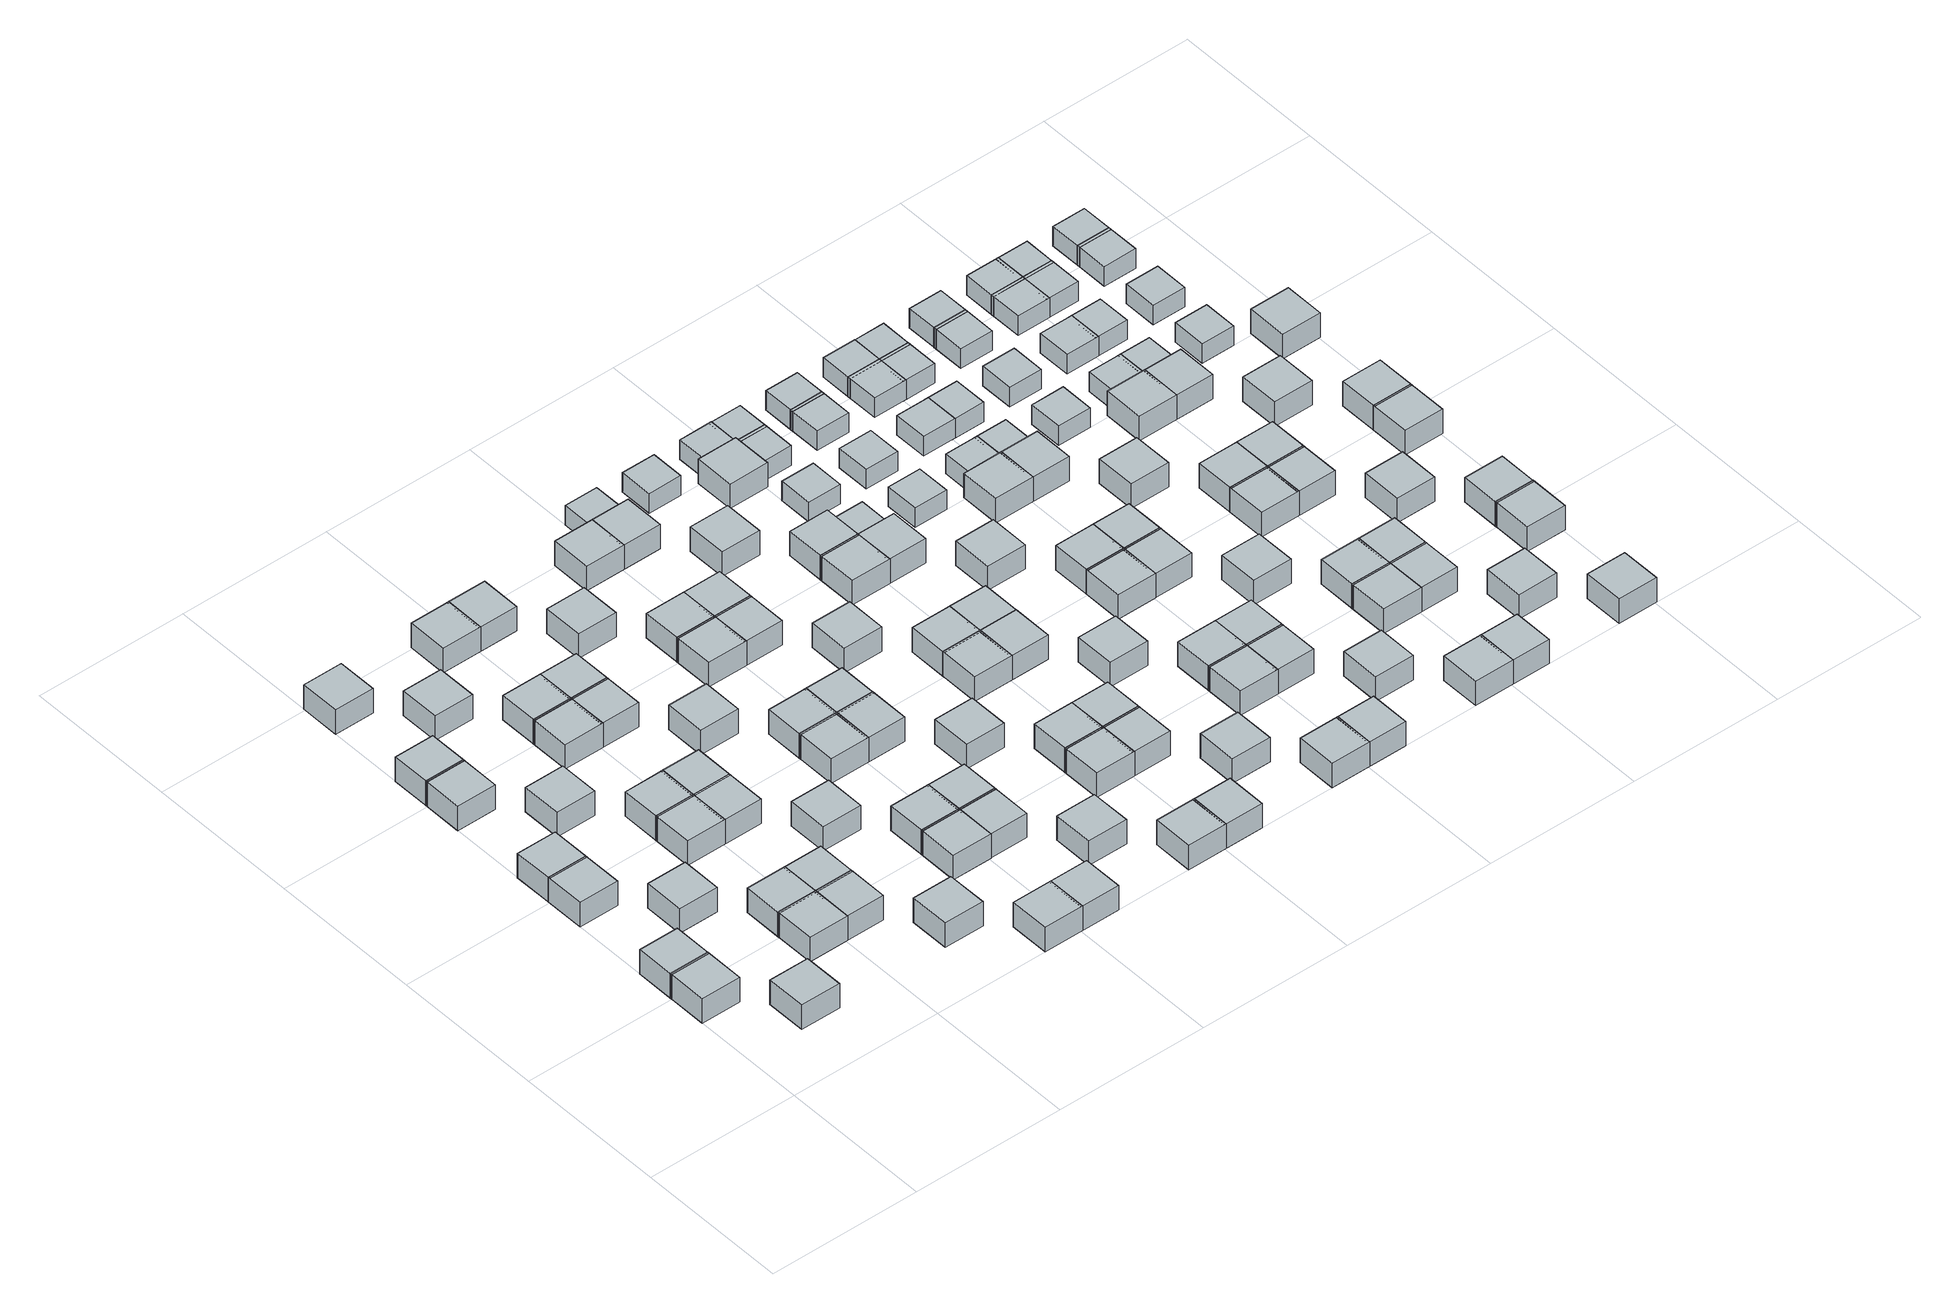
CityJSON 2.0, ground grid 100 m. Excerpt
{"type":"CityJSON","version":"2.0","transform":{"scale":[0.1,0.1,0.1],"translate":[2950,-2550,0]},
"CityObjects":{
"object1":{"type":"GenericCityObject","geometry":[{"type":"Solid","lod":"1","boundaries":[[[[0,1,2,3]],[[4,5,1,0]],[[5,6,2,1]],[[6,7,3,2]],[[7,4,0,3]],[[7,6,5,4]]]]}]},
"object2":{"type":"GenericCityObject","geometry":[{"type":"Solid","lod":"1","boundaries":[[[[8,9,10,11]],[[12,13,9,8]],[[13,14,10,9]],[[14,15,11,10]],[[15,12,8,11]],[[15,14,13,12]]]]}]},
"object3":{"type":"GenericCityObject","geometry":[{"type":"Solid","lod":"1","boundaries":[[[[16,17,18,19]],[[20,21,17,16]],[[21,22,18,17]],[[22,23,19,18]],[[23,20,16,19]],[[23,22,21,20]]]]}]},
"object4":{"type":"GenericCityObject","geometry":[{"type":"Solid","lod":"1","boundaries":[[[[24,25,26,27]],[[28,29,25,24]],[[29,30,26,25]],[[30,31,27,26]],[[31,28,24,27]],[[31,30,29,28]]]]}]},
"object5":{"type":"GenericCityObject","geometry":[{"type":"Solid","lod":"1","boundaries":[[[[32,33,34,35]],[[36,37,33,32]],[[37,38,34,33]],[[38,39,35,34]],[[39,36,32,35]],[[39,38,37,36]]]]}]},
"object6":{"type":"GenericCityObject","geometry":[{"type":"Solid","lod":"1","boundaries":[[[[40,41,42,43]],[[44,45,41,40]],[[45,46,42,41]],[[46,47,43,42]],[[47,44,40,43]],[[47,46,45,44]]]]}]},
"object7":{"type":"GenericCityObject","geometry":[{"type":"Solid","lod":"1","boundaries":[[[[48,49,50,51]],[[52,53,49,48]],[[53,54,50,49]],[[54,55,51,50]],[[55,52,48,51]],[[55,54,53,52]]]]}]},
"object8":{"type":"GenericCityObject","geometry":[{"type":"Solid","lod":"1","boundaries":[[[[56,57,58,59]],[[60,61,57,56]],[[61,62,58,57]],[[62,63,59,58]],[[63,60,56,59]],[[63,62,61,60]]]]}]},
"object9":{"type":"GenericCityObject","geometry":[{"type":"Solid","lod":"1","boundaries":[[[[64,65,66,67]],[[68,69,65,64]],[[69,70,66,65]],[[70,71,67,66]],[[71,68,64,67]],[[71,70,69,68]]]]}]},
"object10":{"type":"GenericCityObject","geometry":[{"type":"Solid","lod":"1","boundaries":[[[[72,73,74,75]],[[76,77,73,72]],[[77,78,74,73]],[[78,79,75,74]],[[79,76,72,75]],[[79,78,77,76]]]]}]},
"object11":{"type":"GenericCityObject","geometry":[{"type":"Solid","lod":"1","boundaries":[[[[80,81,82,83]],[[84,85,81,80]],[[85,86,82,81]],[[86,87,83,82]],[[87,84,80,83]],[[87,86,85,84]]]]}]},
"object12":{"type":"GenericCityObject","geometry":[{"type":"Solid","lod":"1","boundaries":[[[[88,89,90,91]],[[92,93,89,88]],[[93,94,90,89]],[[94,95,91,90]],[[95,92,88,91]],[[95,94,93,92]]]]}]},
"object13":{"type":"GenericCityObject","geometry":[{"type":"Solid","lod":"1","boundaries":[[[[96,97,98,99]],[[100,101,97,96]],[[101,102,98,97]],[[102,103,99,98]],[[103,100,96,99]],[[103,102,101,100]]]]}]},
"object14":{"type":"GenericCityObject","geometry":[{"type":"Solid","lod":"1","boundaries":[[[[104,105,106,107]],[[108,109,105,104]],[[109,110,106,105]],[[110,111,107,106]],[[111,108,104,107]],[[111,110,109,108]]]]}]},
"object15":{"type":"GenericCityObject","geometry":[{"type":"Solid","lod":"1","boundaries":[[[[112,113,114,115]],[[116,117,113,112]],[[117,118,114,113]],[[118,119,115,114]],[[119,116,112,115]],[[119,118,117,116]]]]}]},
"object16":{"type":"GenericCityObject","geometry":[{"type":"Solid","lod":"1","boundaries":[[[[120,121,122,123]],[[124,125,121,120]],[[125,126,122,121]],[[126,127,123,122]],[[127,124,120,123]],[[127,126,125,124]]]]}]},
"object17":{"type":"GenericCityObject","geometry":[{"type":"Solid","lod":"1","boundaries":[[[[128,129,130,131]],[[132,133,129,128]],[[133,134,130,129]],[[134,135,131,130]],[[135,132,128,131]],[[135,134,133,132]]]]}]},
"object18":{"type":"GenericCityObject","geometry":[{"type":"Solid","lod":"1","boundaries":[[[[136,137,138,139]],[[140,141,137,136]],[[141,142,138,137]],[[142,143,139,138]],[[143,140,136,139]],[[143,142,141,140]]]]}]},
"object19":{"type":"GenericCityObject","geometry":[{"type":"Solid","lod":"1","boundaries":[[[[144,145,146,147]],[[148,149,145,144]],[[149,150,146,145]],[[150,151,147,146]],[[151,148,144,147]],[[151,150,149,148]]]]}]},
"object20":{"type":"GenericCityObject","geometry":[{"type":"Solid","lod":"1","boundaries":[[[[152,153,154,155]],[[156,157,153,152]],[[157,158,154,153]],[[158,159,155,154]],[[159,156,152,155]],[[159,158,157,156]]]]}]},
"object21":{"type":"GenericCityObject","geometry":[{"type":"Solid","lod":"1","boundaries":[[[[160,161,162,163]],[[164,165,161,160]],[[165,166,162,161]],[[166,167,163,162]],[[167,164,160,163]],[[167,166,165,164]]]]}]},
"object22":{"type":"GenericCityObject","geometry":[{"type":"Solid","lod":"1","boundaries":[[[[168,169,170,171]],[[172,173,169,168]],[[173,174,170,169]],[[174,175,171,170]],[[175,172,168,171]],[[175,174,173,172]]]]}]},
"object23":{"type":"GenericCityObject","geometry":[{"type":"Solid","lod":"1","boundaries":[[[[176,177,178,179]],[[180,181,177,176]],[[181,182,178,177]],[[182,183,179,178]],[[183,180,176,179]],[[183,182,181,180]]]]}]},
"object24":{"type":"GenericCityObject","geometry":[{"type":"Solid","lod":"1","boundaries":[[[[184,185,186,187]],[[188,189,185,184]],[[189,190,186,185]],[[190,191,187,186]],[[191,188,184,187]],[[191,190,189,188]]]]}]},
"object25":{"type":"GenericCityObject","geometry":[{"type":"Solid","lod":"1","boundaries":[[[[192,193,194,195]],[[196,197,193,192]],[[197,198,194,193]],[[198,199,195,194]],[[199,196,192,195]],[[199,198,197,196]]]]}]},
"object26":{"type":"GenericCityObject","geometry":[{"type":"Solid","lod":"1","boundaries":[[[[200,201,202,203]],[[204,205,201,200]],[[205,206,202,201]],[[206,207,203,202]],[[207,204,200,203]],[[207,206,205,204]]]]}]},
"object27":{"type":"GenericCityObject","geometry":[{"type":"Solid","lod":"1","boundaries":[[[[208,209,210,211]],[[212,213,209,208]],[[213,214,210,209]],[[214,215,211,210]],[[215,212,208,211]],[[215,214,213,212]]]]}]},
"object28":{"type":"GenericCityObject","geometry":[{"type":"Solid","lod":"1","boundaries":[[[[216,217,218,219]],[[220,221,217,216]],[[221,222,218,217]],[[222,223,219,218]],[[223,220,216,219]],[[223,222,221,220]]]]}]},
"object29":{"type":"GenericCityObject","geometry":[{"type":"Solid","lod":"1","boundaries":[[[[224,225,226,227]],[[228,229,225,224]],[[229,230,226,225]],[[230,231,227,226]],[[231,228,224,227]],[[231,230,229,228]]]]}]},
"object30":{"type":"GenericCityObject","geometry":[{"type":"Solid","lod":"1","boundaries":[[[[232,233,234,235]],[[236,237,233,232]],[[237,238,234,233]],[[238,239,235,234]],[[239,236,232,235]],[[239,238,237,236]]]]}]},
"object31":{"type":"GenericCityObject","geometry":[{"type":"Solid","lod":"1","boundaries":[[[[240,241,242,243]],[[244,245,241,240]],[[245,246,242,241]],[[246,247,243,242]],[[247,244,240,243]],[[247,246,245,244]]]]}]},
"object32":{"type":"GenericCityObject","geometry":[{"type":"Solid","lod":"1","boundaries":[[[[248,249,250,251]],[[252,253,249,248]],[[253,254,250,249]],[[254,255,251,250]],[[255,252,248,251]],[[255,254,253,252]]]]}]},
"object33":{"type":"GenericCityObject","geometry":[{"type":"Solid","lod":"1","boundaries":[[[[256,257,258,259]],[[260,261,257,256]],[[261,262,258,257]],[[262,263,259,258]],[[263,260,256,259]],[[263,262,261,260]]]]}]},
"object34":{"type":"GenericCityObject","geometry":[{"type":"Solid","lod":"1","boundaries":[[[[264,265,266,267]],[[268,269,265,264]],[[269,270,266,265]],[[270,271,267,266]],[[271,268,264,267]],[[271,270,269,268]]]]}]},
"object35":{"type":"GenericCityObject","geometry":[{"type":"Solid","lod":"1","boundaries":[[[[272,273,274,275]],[[276,277,273,272]],[[277,278,274,273]],[[278,279,275,274]],[[279,276,272,275]],[[279,278,277,276]]]]}]},
"object36":{"type":"GenericCityObject","geometry":[{"type":"Solid","lod":"1","boundaries":[[[[280,281,282,283]],[[284,285,281,280]],[[285,286,282,281]],[[286,287,283,282]],[[287,284,280,283]],[[287,286,285,284]]]]}]},
"object37":{"type":"GenericCityObject","geometry":[{"type":"Solid","lod":"1","boundaries":[[[[288,289,290,291]],[[292,293,289,288]],[[293,294,290,289]],[[294,295,291,290]],[[295,292,288,291]],[[295,294,293,292]]]]}]},
"object38":{"type":"GenericCityObject","geometry":[{"type":"Solid","lod":"1","boundaries":[[[[296,297,298,299]],[[300,301,297,296]],[[301,302,298,297]],[[302,303,299,298]],[[303,300,296,299]],[[303,302,301,300]]]]}]},
"object39":{"type":"GenericCityObject","geometry":[{"type":"Solid","lod":"1","boundaries":[[[[304,305,306,307]],[[308,309,305,304]],[[309,310,306,305]],[[310,311,307,306]],[[311,308,304,307]],[[311,310,309,308]]]]}]},
"object40":{"type":"GenericCityObject","geometry":[{"type":"Solid","lod":"1","boundaries":[[[[312,313,314,315]],[[316,317,313,312]],[[317,318,314,313]],[[318,319,315,314]],[[319,316,312,315]],[[319,318,317,316]]]]}]},
"object41":{"type":"GenericCityObject","geometry":[{"type":"Solid","lod":"1","boundaries":[[[[320,321,322,323]],[[324,325,321,320]],[[325,326,322,321]],[[326,327,323,322]],[[327,324,320,323]],[[327,326,325,324]]]]}]},
"object42":{"type":"GenericCityObject","geometry":[{"type":"Solid","lod":"1","boundaries":[[[[328,329,330,331]],[[332,333,329,328]],[[333,334,330,329]],[[334,335,331,330]],[[335,332,328,331]],[[335,334,333,332]]]]}]},
"object43":{"type":"GenericCityObject","geometry":[{"type":"Solid","lod":"1","boundaries":[[[[336,337,338,339]],[[340,341,337,336]],[[341,342,338,337]],[[342,343,339,338]],[[343,340,336,339]],[[343,342,341,340]]]]}]},
"object44":{"type":"GenericCityObject","geometry":[{"type":"Solid","lod":"1","boundaries":[[[[344,345,346,347]],[[348,349,345,344]],[[349,350,346,345]],[[350,351,347,346]],[[351,348,344,347]],[[351,350,349,348]]]]}]},
"object45":{"type":"GenericCityObject","geometry":[{"type":"Solid","lod":"1","boundaries":[[[[352,353,354,355]],[[356,357,353,352]],[[357,358,354,353]],[[358,359,355,354]],[[359,356,352,355]],[[359,358,357,356]]]]}]},
"object46":{"type":"GenericCityObject","geometry":[{"type":"Solid","lod":"1","boundaries":[[[[360,361,362,363]],[[364,365,361,360]],[[365,366,362,361]],[[366,367,363,362]],[[367,364,360,363]],[[367,366,365,364]]]]}]},
"object47":{"type":"GenericCityObject","geometry":[{"type":"Solid","lod":"1","boundaries":[[[[368,369,370,371]],[[372,373,369,368]],[[373,374,370,369]],[[374,375,371,370]],[[375,372,368,371]],[[375,374,373,372]]]]}]},
"object48":{"type":"GenericCityObject","geometry":[{"type":"Solid","lod":"1","boundaries":[[[[376,377,378,379]],[[380,381,377,376]],[[381,382,378,377]],[[382,383,379,378]],[[383,380,376,379]],[[383,382,381,380]]]]}]},
"object49":{"type":"GenericCityObject","geometry":[{"type":"Solid","lod":"1","boundaries":[[[[384,385,386,387]],[[388,389,385,384]],[[389,390,386,385]],[[390,391,387,386]],[[391,388,384,387]],[[391,390,389,388]]]]}]},
"object50":{"type":"GenericCityObject","geometry":[{"type":"Solid","lod":"1","boundaries":[[[[392,393,394,395]],[[396,397,393,392]],[[397,398,394,393]],[[398,399,395,394]],[[399,396,392,395]],[[399,398,397,396]]]]}]},
"object51":{"type":"GenericCityObject","geometry":[{"type":"Solid","lod":"1","boundaries":[[[[400,401,402,403]],[[404,405,401,400]],[[405,406,402,401]],[[406,407,403,402]],[[407,404,400,403]],[[407,406,405,404]]]]}]},
"object52":{"type":"GenericCityObject","geometry":[{"type":"Solid","lod":"1","boundaries":[[[[408,409,410,411]],[[412,413,409,408]],[[413,414,410,409]],[[414,415,411,410]],[[415,412,408,411]],[[415,414,413,412]]]]}]},
"object53":{"type":"GenericCityObject","geometry":[{"type":"Solid","lod":"1","boundaries":[[[[416,417,418,419]],[[420,421,417,416]],[[421,422,418,417]],[[422,423,419,418]],[[423,420,416,419]],[[423,422,421,420]]]]}]},
"object54":{"type":"GenericCityObject","geometry":[{"type":"Solid","lod":"1","boundaries":[[[[424,425,426,427]],[[428,429,425,424]],[[429,430,426,425]],[[430,431,427,426]],[[431,428,424,427]],[[431,430,429,428]]]]}]},
"object55":{"type":"GenericCityObject","geometry":[{"type":"Solid","lod":"1","boundaries":[[[[432,433,434,435]],[[436,437,433,432]],[[437,438,434,433]],[[438,439,435,434]],[[439,436,432,435]],[[439,438,437,436]]]]}]},
"object56":{"type":"GenericCityObject","geometry":[{"type":"Solid","lod":"1","boundaries":[[[[440,441,442,443]],[[444,445,441,440]],[[445,446,442,441]],[[446,447,443,442]],[[447,444,440,443]],[[447,446,445,444]]]]}]},
"object57":{"type":"GenericCityObject","geometry":[{"type":"Solid","lod":"1","boundaries":[[[[448,449,450,451]],[[452,453,449,448]],[[453,454,450,449]],[[454,455,451,450]],[[455,452,448,451]],[[455,454,453,452]]]]}]},
"object58":{"type":"GenericCityObject","geometry":[{"type":"Solid","lod":"1","boundaries":[[[[456,457,458,459]],[[460,461,457,456]],[[461,462,458,457]],[[462,463,459,458]],[[463,460,456,459]],[[463,462,461,460]]]]}]},
"object59":{"type":"GenericCityObject","geometry":[{"type":"Solid","lod":"1","boundaries":[[[[464,465,466,467]],[[468,469,465,464]],[[469,470,466,465]],[[470,471,467,466]],[[471,468,464,467]],[[471,470,469,468]]]]}]},
"object60":{"type":"GenericCityObject","geometry":[{"type":"Solid","lod":"1","boundaries":[[[[472,473,474,475]],[[476,477,473,472]],[[477,478,474,473]],[[478,479,475,474]],[[479,476,472,475]],[[479,478,477,476]]]]}]},
"object61":{"type":"GenericCityObject","geometry":[{"type":"Solid","lod":"1","boundaries":[[[[480,481,482,483]],[[484,485,481,480]],[[485,486,482,481]],[[486,487,483,482]],[[487,484,480,483]],[[487,486,485,484]]]]}]},
"object62":{"type":"GenericCityObject","geometry":[{"type":"Solid","lod":"1","boundaries":[[[[488,489,490,491]],[[492,493,489,488]],[[493,494,490,489]],[[494,495,491,490]],[[495,492,488,491]],[[495,494,493,492]]]]}]},
"object63":{"type":"GenericCityObject","geometry":[{"type":"Solid","lod":"1","boundaries":[[[[496,497,498,499]],[[500,501,497,496]],[[501,502,498,497]],[[502,503,499,498]],[[503,500,496,499]],[[503,502,501,500]]]]}]},
"object64":{"type":"GenericCityObject","geometry":[{"type":"Solid","lod":"1","boundaries":[[[[504,505,506,507]],[[508,509,505,504]],[[509,510,506,505]],[[510,511,507,506]],[[511,508,504,507]],[[511,510,509,508]]]]}]},
"object65":{"type":"GenericCityObject","geometry":[{"type":"Solid","lod":"1","boundaries":[[[[512,513,514,515]],[[516,517,513,512]],[[517,518,514,513]],[[518,519,515,514]],[[519,516,512,515]],[[519,518,517,516]]]]}]},
"object66":{"type":"GenericCityObject","geometry":[{"type":"Solid","lod":"1","boundaries":[[[[520,521,522,523]],[[524,525,521,520]],[[525,526,522,521]],[[526,527,523,522]],[[527,524,520,523]],[[527,526,525,524]]]]}]},
"object67":{"type":"GenericCityObject","geometry":[{"type":"Solid","lod":"1","boundaries":[[[[528,529,530,531]],[[532,533,529,528]],[[533,534,530,529]],[[534,535,531,530]],[[535,532,528,531]],[[535,534,533,532]]]]}]},
"object68":{"type":"GenericCityObject","geometry":[{"type":"Solid","lod":"1","boundaries":[[[[536,537,538,539]],[[540,541,537,536]],[[541,542,538,537]],[[542,543,539,538]],[[543,540,536,539]],[[543,542,541,540]]]]}]},
"object69":{"type":"GenericCityObject","geometry":[{"type":"Solid","lod":"1","boundaries":[[[[544,545,546,547]],[[548,549,545,544]],[[549,550,546,545]],[[550,551,547,546]],[[551,548,544,547]],[[551,550,549,548]]]]}]},
"object70":{"type":"GenericCityObject","geometry":[{"type":"Solid","lod":"1","boundaries":[[[[552,553,554,555]],[[556,557,553,552]],[[557,558,554,553]],[[558,559,555,554]],[[559,556,552,555]],[[559,558,557,556]]]]}]},
"object71":{"type":"GenericCityObject","geometry":[{"type":"Solid","lod":"1","boundaries":[[[[560,561,562,563]],[[564,565,561,560]],[[565,566,562,561]],[[566,567,563,562]],[[567,564,560,563]],[[567,566,565,564]]]]}]},
"object72":{"type":"GenericCityObject","geometry":[{"type":"Solid","lod":"1","boundaries":[[[[568,569,570,571]],[[572,573,569,568]],[[573,574,570,569]],[[574,575,571,570]],[[575,572,568,571]],[[575,574,573,572]]]]}]},
"object73":{"type":"GenericCityObject","geometry":[{"type":"Solid","lod":"1","boundaries":[[[[576,577,578,579]],[[580,581,577,576]],[[581,582,578,577]],[[582,583,579,578]],[[583,580,576,579]],[[583,582,581,580]]]]}]},
"object74":{"type":"GenericCityObject","geometry":[{"type":"Solid","lod":"1","boundaries":[[[[584,585,586,587]],[[588,589,585,584]],[[589,590,586,585]],[[590,591,587,586]],[[591,588,584,587]],[[591,590,589,588]]]]}]},
"object75":{"type":"GenericCityObject","geometry":[{"type":"Solid","lod":"1","boundaries":[[[[592,593,594,595]],[[596,597,593,592]],[[597,598,594,593]],[[598,599,595,594]],[[599,596,592,595]],[[599,598,597,596]]]]}]},
"object76":{"type":"GenericCityObject","geometry":[{"type":"Solid","lod":"1","boundaries":[[[[600,601,602,603]],[[604,605,601,600]],[[605,606,602,601]],[[606,607,603,602]],[[607,604,600,603]],[[607,606,605,604]]]]}]},
"object77":{"type":"GenericCityObject","geometry":[{"type":"Solid","lod":"1","boundaries":[[[[608,609,610,611]],[[612,613,609,608]],[[613,614,610,609]],[[614,615,611,610]],[[615,612,608,611]],[[615,614,613,612]]]]}]},
"object78":{"type":"GenericCityObject","geometry":[{"type":"Solid","lod":"1","boundaries":[[[[616,617,618,619]],[[620,621,617,616]],[[621,622,618,617]],[[622,623,619,618]],[[623,620,616,619]],[[623,622,621,620]]]]}]},
"object79":{"type":"GenericCityObject","geometry":[{"type":"Solid","lod":"1","boundaries":[[[[624,625,626,627]],[[628,629,625,624]],[[629,630,626,625]],[[630,631,627,626]],[[631,628,624,627]],[[631,630,629,628]]]]}]},
"object80":{"type":"GenericCityObject","geometry":[{"type":"Solid","lod":"1","boundaries":[[[[632,633,634,635]],[[636,637,633,632]],[[637,638,634,633]],[[638,639,635,634]],[[639,636,632,635]],[[639,638,637,636]]]]}]},
"object81":{"type":"GenericCityObject","geometry":[{"type":"Solid","lod":"1","boundaries":[[[[640,641,642,643]],[[644,645,641,640]],[[645,646,642,641]],[[646,647,643,642]],[[647,644,640,643]],[[647,646,645,644]]]]}]},
"object82":{"type":"GenericCityObject","geometry":[{"type":"Solid","lod":"1","boundaries":[[[[648,649,650,651]],[[652,653,649,648]],[[653,654,650,649]],[[654,655,651,650]],[[655,652,648,651]],[[655,654,653,652]]]]}]},
"object83":{"type":"GenericCityObject","geometry":[{"type":"Solid","lod":"1","boundaries":[[[[656,657,658,659]],[[660,661,657,656]],[[661,662,658,657]],[[662,663,659,658]],[[663,660,656,659]],[[663,662,661,660]]]]}]},
"object84":{"type":"GenericCityObject","geometry":[{"type":"Solid","lod":"1","boundaries":[[[[664,665,666,667]],[[668,669,665,664]],[[669,670,666,665]],[[670,671,667,666]],[[671,668,664,667]],[[671,670,669,668]]]]}]},
"object85":{"type":"GenericCityObject","geometry":[{"type":"Solid","lod":"1","boundaries":[[[[672,673,674,675]],[[676,677,673,672]],[[677,678,674,673]],[[678,679,675,674]],[[679,676,672,675]],[[679,678,677,676]]]]}]},
"object86":{"type":"GenericCityObject","geometry":[{"type":"Solid","lod":"1","boundaries":[[[[680,681,682,683]],[[684,685,681,680]],[[685,686,682,681]],[[686,687,683,682]],[[687,684,680,683]],[[687,686,685,684]]]]}]},
"object87":{"type":"GenericCityObject","geometry":[{"type":"Solid","lod":"1","boundaries":[[[[688,689,690,691]],[[692,693,689,688]],[[693,694,690,689]],[[694,695,691,690]],[[695,692,688,691]],[[695,694,693,692]]]]}]},
"object88":{"type":"GenericCityObject","geometry":[{"type":"Solid","lod":"1","boundaries":[[[[696,697,698,699]],[[700,701,697,696]],[[701,702,698,697]],[[702,703,699,698]],[[703,700,696,699]],[[703,702,701,700]]]]}]},
"object89":{"type":"GenericCityObject","geometry":[{"type":"Solid","lod":"1","boundaries":[[[[704,705,706,707]],[[708,709,705,704]],[[709,710,706,705]],[[710,711,707,706]],[[711,708,704,707]],[[711,710,709,708]]]]}]},
"object90":{"type":"GenericCityObject","geometry":[{"type":"Solid","lod":"1","boundaries":[[[[712,713,714,715]],[[716,717,713,712]],[[717,718,714,713]],[[718,719,715,714]],[[719,716,712,715]],[[719,718,717,716]]]]}]},
"object91":{"type":"GenericCityObject","geometry":[{"type":"Solid","lod":"1","boundaries":[[[[720,721,722,723]],[[724,725,721,720]],[[725,726,722,721]],[[726,727,723,722]],[[727,724,720,723]],[[727,726,725,724]]]]}]},
"object92":{"type":"GenericCityObject","geometry":[{"type":"Solid","lod":"1","boundaries":[[[[728,729,730,731]],[[732,733,729,728]],[[733,734,730,729]],[[734,735,731,730]],[[735,732,728,731]],[[735,734,733,732]]]]}]},
"object93":{"type":"GenericCityObject","geometry":[{"type":"Solid","lod":"1","boundaries":[[[[736,737,738,739]],[[740,741,737,736]],[[741,742,738,737]],[[742,743,739,738]],[[743,740,736,739]],[[743,742,741,740]]]]}]},
"object94":{"type":"GenericCityObject","geometry":[{"type":"Solid","lod":"1","boundaries":[[[[744,745,746,747]],[[748,749,745,744]],[[749,750,746,745]],[[750,751,747,746]],[[751,748,744,747]],[[751,750,749,748]]]]}]},
"object95":{"type":"GenericCityObject","geometry":[{"type":"Solid","lod":"1","boundaries":[[[[752,753,754,755]],[[756,757,753,752]],[[757,758,754,753]],[[758,759,755,754]],[[759,756,752,755]],[[759,758,757,756]]]]}]},
"object96":{"type":"GenericCityObject","geometry":[{"type":"Solid","lod":"1","boundaries":[[[[760,761,762,763]],[[764,765,761,760]],[[765,766,762,761]],[[766,767,763,762]],[[767,764,760,763]],[[767,766,765,764]]]]}]},
"object97":{"type":"GenericCityObject","geometry":[{"type":"Solid","lod":"1","boundaries":[[[[768,769,770,771]],[[772,773,769,768]],[[773,774,770,769]],[[774,775,771,770]],[[775,772,768,771]],[[775,774,773,772]]]]}]},
"object98":{"type":"GenericCityObject","geometry":[{"type":"Solid","lod":"1","boundaries":[[[[776,777,778,779]],[[780,781,777,776]],[[781,782,778,777]],[[782,783,779,778]],[[783,780,776,779]],[[783,782,781,780]]]]}]},
"object99":{"type":"GenericCityObject","geometry":[{"type":"Solid","lod":"1","boundaries":[[[[784,785,786,787]],[[788,789,785,784]],[[789,790,786,785]],[[790,791,787,786]],[[791,788,784,787]],[[791,790,789,788]]]]}]},
"object100":{"type":"GenericCityObject","geometry":[{"type":"Solid","lod":"1","boundaries":[[[[792,793,794,795]],[[796,797,793,792]],[[797,798,794,793]],[[798,799,795,794]],[[799,796,792,795]],[[799,798,797,796]]]]}]},
"object101":{"type":"GenericCityObject","geometry":[{"type":"Solid","lod":"1","boundaries":[[[[800,801,802,803]],[[804,805,801,800]],[[805,806,802,801]],[[806,807,803,802]],[[807,804,800,803]],[[807,806,805,804]]]]}]},
"object102":{"type":"GenericCityObject","geometry":[{"type":"Solid","lod":"1","boundaries":[[[[808,809,810,811]],[[812,813,809,808]],[[813,814,810,809]],[[814,815,811,810]],[[815,812,808,811]],[[815,814,813,812]]]]}]},
"object103":{"type":"GenericCityObject","geometry":[{"type":"Solid","lod":"1","boundaries":[[[[816,817,818,819]],[[820,821,817,816]],[[821,822,818,817]],[[822,823,819,818]],[[823,820,816,819]],[[823,822,821,820]]]]}]},
"object104":{"type":"GenericCityObject","geometry":[{"type":"Solid","lod":"1","boundaries":[[[[824,825,826,827]],[[828,829,825,824]],[[829,830,826,825]],[[830,831,827,826]],[[831,828,824,827]],[[831,830,829,828]]]]}]},
"object105":{"type":"GenericCityObject","geometry":[{"type":"Solid","lod":"1","boundaries":[[[[832,833,834,835]],[[836,837,833,832]],[[837,838,834,833]],[[838,839,835,834]],[[839,836,832,835]],[[839,838,837,836]]]]}]},
"object106":{"type":"GenericCityObject","geometry":[{"type":"Solid","lod":"1","boundaries":[[[[840,841,842,843]],[[844,845,841,840]],[[845,846,842,841]],[[846,847,843,842]],[[847,844,840,843]],[[847,846,845,844]]]]}]},
"object107":{"type":"GenericCityObject","geometry":[{"type":"Solid","lod":"1","boundaries":[[[[848,849,850,851]],[[852,853,849,848]],[[853,854,850,849]],[[854,855,851,850]],[[855,852,848,851]],[[855,854,853,852]]]]}]},
"object108":{"type":"GenericCityObject","geometry":[{"type":"Solid","lod":"1","boundaries":[[[[856,857,858,859]],[[860,861,857,856]],[[861,862,858,857]],[[862,863,859,858]],[[863,860,856,859]],[[863,862,861,860]]]]}]},
"object109":{"type":"GenericCityObject","geometry":[{"type":"Solid","lod":"1","boundaries":[[[[864,865,866,867]],[[868,869,865,864]],[[869,870,866,865]],[[870,871,867,866]],[[871,868,864,867]],[[871,870,869,868]]]]}]},
"object110":{"type":"GenericCityObject","geometry":[{"type":"Solid","lod":"1","boundaries":[[[[872,873,874,875]],[[876,877,873,872]],[[877,878,874,873]],[[878,879,875,874]],[[879,876,872,875]],[[879,878,877,876]]]]}]},
"object111":{"type":"GenericCityObject","geometry":[{"type":"Solid","lod":"1","boundaries":[[[[880,881,882,883]],[[884,885,881,880]],[[885,886,882,881]],[[886,887,883,882]],[[887,884,880,883]],[[887,886,885,884]]]]}]},
"object112":{"type":"GenericCityObject","geometry":[{"type":"Solid","lod":"1","boundaries":[[[[888,889,890,891]],[[892,893,889,888]],[[893,894,890,889]],[[894,895,891,890]],[[895,892,888,891]],[[895,894,893,892]]]]}]},
"object113":{"type":"GenericCityObject","geometry":[{"type":"Solid","lod":"1","boundaries":[[[[896,897,898,899]],[[900,901,897,896]],[[901,902,898,897]],[[902,903,899,898]],[[903,900,896,899]],[[903,902,901,900]]]]}]},
"object114":{"type":"GenericCityObject","geometry":[{"type":"Solid","lod":"1","boundaries":[[[[904,905,906,907]],[[908,909,905,904]],[[909,910,906,905]],[[910,911,907,906]],[[911,908,904,907]],[[911,910,909,908]]]]}]},
"object115":{"type":"GenericCityObject","geometry":[{"type":"Solid","lod":"1","boundaries":[[[[912,913,914,915]],[[916,917,913,912]],[[917,918,914,913]],[[918,919,915,914]],[[919,916,912,915]],[[919,918,917,916]]]]}]},
"object116":{"type":"GenericCityObject","geometry":[{"type":"Solid","lod":"1","boundaries":[[[[920,921,922,923]],[[924,925,921,920]],[[925,926,922,921]],[[926,927,923,922]],[[927,924,920,923]],[[927,926,925,924]]]]}]},
"object117":{"type":"GenericCityObject","geometry":[{"type":"Solid","lod":"1","boundaries":[[[[928,929,930,931]],[[932,933,929,928]],[[933,934,930,929]],[[934,935,931,930]],[[935,932,928,931]],[[935,934,933,932]]]]}]},
"object118":{"type":"GenericCityObject","geometry":[{"type":"Solid","lod":"1","boundaries":[[[[936,937,938,939]],[[940,941,937,936]],[[941,942,938,937]],[[942,943,939,938]],[[943,940,936,939]],[[943,942,941,940]]]]}]},
"object119":{"type":"GenericCityObject","geometry":[{"type":"Solid","lod":"1","boundaries":[[[[944,945,946,947]],[[948,949,945,944]],[[949,950,946,945]],[[950,951,947,946]],[[951,948,944,947]],[[951,950,949,948]]]]}]},
"object120":{"type":"GenericCityObject","geometry":[{"type":"Solid","lod":"1","boundaries":[[[[952,953,954,955]],[[956,957,953,952]],[[957,958,954,953]],[[958,959,955,954]],[[959,956,952,955]],[[959,958,957,956]]]]}]},
"object121":{"type":"GenericCityObject","geometry":[{"type":"Solid","lod":"1","boundaries":[[[[960,961,962,963]],[[964,965,961,960]],[[965,966,962,961]],[[966,967,963,962]],[[967,964,960,963]],[[967,966,965,964]]]]}]},
"object122":{"type":"GenericCityObject","geometry":[{"type":"Solid","lod":"1","boundaries":[[[[968,969,970,971]],[[972,973,969,968]],[[973,974,970,969]],[[974,975,971,970]],[[975,972,968,971]],[[975,974,973,972]]]]}]},
"object123":{"type":"GenericCityObject","geometry":[{"type":"Solid","lod":"1","boundaries":[[[[976,977,978,979]],[[980,981,977,976]],[[981,982,978,977]],[[982,983,979,978]],[[983,980,976,979]],[[983,982,981,980]]]]}]},
"object124":{"type":"GenericCityObject","geometry":[{"type":"Solid","lod":"1","boundaries":[[[[984,985,986,987]],[[988,989,985,984]],[[989,990,986,985]],[[990,991,987,986]],[[991,988,984,987]],[[991,990,989,988]]]]}]},
"object125":{"type":"GenericCityObject","geometry":[{"type":"Solid","lod":"1","boundaries":[[[[992,993,994,995]],[[996,997,993,992]],[[997,998,994,993]],[[998,999,995,994]],[[999,996,992,995]],[[999,998,997,996]]]]}]},
"object126":{"type":"GenericCityObject","geometry":[{"type":"Solid","lod":"1","boundaries":[[[[1000,1001,1002,1003]],[[1004,1005,1001,1000]],[[1005,1006,1002,1001]],[[1006,1007,1003,1002]],[[1007,1004,1000,1003]],[[1007,1006,1005,1004]]]]}]},
"object127":{"type":"GenericCityObject","geometry":[{"type":"Solid","lod":"1","boundaries":[[[[1008,1009,1010,1011]],[[1012,1013,1009,1008]],[[1013,1014,1010,1009]],[[1014,1015,1011,1010]],[[1015,1012,1008,1011]],[[1015,1014,1013,1012]]]]}]},
"object128":{"type":"GenericCityObject","geometry":[{"type":"Solid","lod":"1","boundaries":[[[[1016,1017,1018,1019]],[[1020,1021,1017,1016]],[[1021,1022,1018,1017]],[[1022,1023,1019,1018]],[[1023,1020,1016,1019]],[[1023,1022,1021,1020]]]]}]},
"object129":{"type":"GenericCityObject","geometry":[{"type":"Solid","lod":"1","boundaries":[[[[1024,1025,1026,1027]],[[1028,1029,1025,1024]],[[1029,1030,1026,1025]],[[1030,1031,1027,1026]],[[1031,1028,1024,1027]],[[1031,1030,1029,1028]]]]}]},
"object130":{"type":"GenericCityObject","geometry":[{"type":"Solid","lod":"1","boundaries":[[[[1032,1033,1034,1035]],[[1036,1037,1033,1032]],[[1037,1038,1034,1033]],[[1038,1039,1035,1034]],[[1039,1036,1032,1035]],[[1039,1038,1037,1036]]]]}]},
"object131":{"type":"GenericCityObject","geometry":[{"type":"Solid","lod":"1","boundaries":[[[[1040,1041,1042,1043]],[[1044,1045,1041,1040]],[[1045,1046,1042,1041]],[[1046,1047,1043,1042]],[[1047,1044,1040,1043]],[[1047,1046,1045,1044]]]]}]},
"object132":{"type":"GenericCityObject","geometry":[{"type":"Solid","lod":"1","boundaries":[[[[1048,1049,1050,1051]],[[1052,1053,1049,1048]],[[1053,1054,1050,1049]],[[1054,1055,1051,1050]],[[1055,1052,1048,1051]],[[1055,1054,1053,1052]]]]}]},
"object133":{"type":"GenericCityObject","geometry":[{"type":"Solid","lod":"1","boundaries":[[[[1056,1057,1058,1059]],[[1060,1061,1057,1056]],[[1061,1062,1058,1057]],[[1062,1063,1059,1058]],[[1063,1060,1056,1059]],[[1063,1062,1061,1060]]]]}]},
"object134":{"type":"GenericCityObject","geometry":[{"type":"Solid","lod":"1","boundaries":[[[[1064,1065,1066,1067]],[[1068,1069,1065,1064]],[[1069,1070,1066,1065]],[[1070,1071,1067,1066]],[[1071,1068,1064,1067]],[[1071,1070,1069,1068]]]]}]},
"object135":{"type":"GenericCityObject","geometry":[{"type":"Solid","lod":"1","boundaries":[[[[1072,1073,1074,1075]],[[1076,1077,1073,1072]],[[1077,1078,1074,1073]],[[1078,1079,1075,1074]],[[1079,1076,1072,1075]],[[1079,1078,1077,1076]]]]}]},
"object136":{"type":"GenericCityObject","geometry":[{"type":"Solid","lod":"1","boundaries":[[[[1080,1081,1082,1083]],[[1084,1085,1081,1080]],[[1085,1086,1082,1081]],[[1086,1087,1083,1082]],[[1087,1084,1080,1083]],[[1087,1086,1085,1084]]]]}]},
"object137":{"type":"GenericCityObject","geometry":[{"type":"Solid","lod":"1","boundaries":[[[[1088,1089,1090,1091]],[[1092,1093,1089,1088]],[[1093,1094,1090,1089]],[[1094,1095,1091,1090]],[[1095,1092,1088,1091]],[[1095,1094,1093,1092]]]]}]}
},
"vertices":[
[0,750,0],[262,750,0],[262,1012,0],[0,1012,0],[0,750,175],[262,750,175],[262,1012,175],[0,1012,175],
[0,1000,0],[262,1000,0],[262,1262,0],[0,1262,0],[0,1000,175],[262,1000,175],[262,1262,175],[0,1262,175],
[370,370,0],[632,370,0],[632,632,0],[370,632,0],[370,370,175],[632,370,175],[632,632,175],[370,632,175],
[0,1750,0],[262,1750,0],[262,2012,0],[0,2012,0],[0,1750,175],[262,1750,175],[262,2012,175],[0,2012,175],
[0,2000,0],[262,2000,0],[262,2262,0],[0,2262,0],[0,2000,175],[262,2000,175],[262,2262,175],[0,2262,175],
[370,1370,0],[632,1370,0],[632,1632,0],[370,1632,0],[370,1370,175],[632,1370,175],[632,1632,175],[370,1632,175],
[0,2750,0],[262,2750,0],[262,3012,0],[0,3012,0],[0,2750,175],[262,2750,175],[262,3012,175],[0,3012,175],
[0,3000,0],[262,3000,0],[262,3262,0],[0,3262,0],[0,3000,175],[262,3000,175],[262,3262,175],[0,3262,175],
[750,750,0],[1012,750,0],[1012,1012,0],[750,1012,0],[750,750,175],[1012,750,175],[1012,1012,175],[750,1012,175],
[750,1000,0],[1012,1000,0],[1012,1262,0],[750,1262,0],[750,1000,175],[1012,1000,175],[1012,1262,175],[750,1262,175],
[370,2370,0],[632,2370,0],[632,2632,0],[370,2632,0],[370,2370,175],[632,2370,175],[632,2632,175],[370,2632,175],
[0,3750,0],[262,3750,0],[262,4012,0],[0,4012,0],[0,3750,175],[262,3750,175],[262,4012,175],[0,4012,175],
[1000,750,0],[1262,750,0],[1262,1012,0],[1000,1012,0],[1000,750,175],[1262,750,175],[1262,1012,175],[1000,1012,175],
[750,1750,0],[1012,1750,0],[1012,2012,0],[750,2012,0],[750,1750,175],[1012,1750,175],[1012,2012,175],[750,2012,175],
[1000,1000,0],[1262,1000,0],[1262,1262,0],[1000,1262,0],[1000,1000,175],[1262,1000,175],[1262,1262,175],[1000,1262,175],
[750,2000,0],[1012,2000,0],[1012,2262,0],[750,2262,0],[750,2000,175],[1012,2000,175],[1012,2262,175],[750,2262,175],
[370,3370,0],[632,3370,0],[632,3632,0],[370,3632,0],[370,3370,175],[632,3370,175],[632,3632,175],[370,3632,175],
[1370,370,0],[1632,370,0],[1632,632,0],[1370,632,0],[1370,370,175],[1632,370,175],[1632,632,175],[1370,632,175],
[1000,1750,0],[1262,1750,0],[1262,2012,0],[1000,2012,0],[1000,1750,175],[1262,1750,175],[1262,2012,175],[1000,2012,175],
[750,2750,0],[1012,2750,0],[1012,3012,0],[750,3012,0],[750,2750,175],[1012,2750,175],[1012,3012,175],[750,3012,175],
[1000,2000,0],[1262,2000,0],[1262,2262,0],[1000,2262,0],[1000,2000,175],[1262,2000,175],[1262,2262,175],[1000,2262,175],
[750,3000,0],[1012,3000,0],[1012,3262,0],[750,3262,0],[750,3000,175],[1012,3000,175],[1012,3262,175],[750,3262,175],
[1750,0,0],[2012,0,0],[2012,262,0],[1750,262,0],[1750,0,175],[2012,0,175],[2012,262,175],[1750,262,175],
[1370,1370,0],[1632,1370,0],[1632,1632,0],[1370,1632,0],[1370,1370,175],[1632,1370,175],[1632,1632,175],[1370,1632,175],
[1000,2750,0],[1262,2750,0],[1262,3012,0],[1000,3012,0],[1000,2750,175],[1262,2750,175],[1262,3012,175],[1000,3012,175],
[750,3750,0],[1012,3750,0],[1012,4012,0],[750,4012,0],[750,3750,175],[1012,3750,175],[1012,4012,175],[750,4012,175],
[1000,3000,0],[1262,3000,0],[1262,3262,0],[1000,3262,0],[1000,3000,175],[1262,3000,175],[1262,3262,175],[1000,3262,175],
[1750,750,0],[2012,750,0],[2012,1012,0],[1750,1012,0],[1750,750,175],[2012,750,175],[2012,1012,175],[1750,1012,175],
[2000,0,0],[2262,0,0],[2262,262,0],[2000,262,0],[2000,0,175],[2262,0,175],[2262,262,175],[2000,262,175],
[1750,1000,0],[2012,1000,0],[2012,1262,0],[1750,1262,0],[1750,1000,175],[2012,1000,175],[2012,1262,175],[1750,1262,175],
[1370,2370,0],[1632,2370,0],[1632,2632,0],[1370,2632,0],[1370,2370,175],[1632,2370,175],[1632,2632,175],[1370,2632,175],
[1000,3750,0],[1262,3750,0],[1262,4012,0],[1000,4012,0],[1000,3750,175],[1262,3750,175],[1262,4012,175],[1000,4012,175],
[2000,750,0],[2262,750,0],[2262,1012,0],[2000,1012,0],[2000,750,175],[2262,750,175],[2262,1012,175],[2000,1012,175],
[1750,1750,0],[2012,1750,0],[2012,2012,0],[1750,2012,0],[1750,1750,175],[2012,1750,175],[2012,2012,175],[1750,2012,175],
[2000,1000,0],[2262,1000,0],[2262,1262,0],[2000,1262,0],[2000,1000,175],[2262,1000,175],[2262,1262,175],[2000,1262,175],
[1750,2000,0],[2012,2000,0],[2012,2262,0],[1750,2262,0],[1750,2000,175],[2012,2000,175],[2012,2262,175],[1750,2262,175],
[1370,3370,0],[1632,3370,0],[1632,3632,0],[1370,3632,0],[1370,3370,175],[1632,3370,175],[1632,3632,175],[1370,3632,175],
[2370,370,0],[2632,370,0],[2632,632,0],[2370,632,0],[2370,370,175],[2632,370,175],[2632,632,175],[2370,632,175],
[2000,1750,0],[2262,1750,0],[2262,2012,0],[2000,2012,0],[2000,1750,175],[2262,1750,175],[2262,2012,175],[2000,2012,175],
[1750,2750,0],[2012,2750,0],[2012,3012,0],[1750,3012,0],[1750,2750,175],[2012,2750,175],[2012,3012,175],[1750,3012,175],
[2000,2000,0],[2262,2000,0],[2262,2262,0],[2000,2262,0],[2000,2000,175],[2262,2000,175],[2262,2262,175],[2000,2262,175],
[1750,3000,0],[2012,3000,0],[2012,3262,0],[1750,3262,0],[1750,3000,175],[2012,3000,175],[2012,3262,175],[1750,3262,175],
[2750,0,0],[3012,0,0],[3012,262,0],[2750,262,0],[2750,0,175],[3012,0,175],[3012,262,175],[2750,262,175],
[2370,1370,0],[2632,1370,0],[2632,1632,0],[2370,1632,0],[2370,1370,175],[2632,1370,175],[2632,1632,175],[2370,1632,175],
[2000,2750,0],[2262,2750,0],[2262,3012,0],[2000,3012,0],[2000,2750,175],[2262,2750,175],[2262,3012,175],[2000,3012,175],
[1750,3750,0],[2012,3750,0],[2012,4012,0],[1750,4012,0],[1750,3750,175],[2012,3750,175],[2012,4012,175],[1750,4012,175],
[2000,3000,0],[2262,3000,0],[2262,3262,0],[2000,3262,0],[2000,3000,175],[2262,3000,175],[2262,3262,175],[2000,3262,175],
[2750,750,0],[3012,750,0],[3012,1012,0],[2750,1012,0],[2750,750,175],[3012,750,175],[3012,1012,175],[2750,1012,175],
[3000,0,0],[3262,0,0],[3262,262,0],[3000,262,0],[3000,0,175],[3262,0,175],[3262,262,175],[3000,262,175],
[2750,1000,0],[3012,1000,0],[3012,1262,0],[2750,1262,0],[2750,1000,175],[3012,1000,175],[3012,1262,175],[2750,1262,175],
[2370,2370,0],[2632,2370,0],[2632,2632,0],[2370,2632,0],[2370,2370,175],[2632,2370,175],[2632,2632,175],[2370,2632,175],
[2000,3750,0],[2262,3750,0],[2262,4012,0],[2000,4012,0],[2000,3750,175],[2262,3750,175],[2262,4012,175],[2000,4012,175],
[2000,4000,0],[2220,4000,0],[2220,4220,0],[2000,4220,0],[2000,4000,140],[2220,4000,140],[2220,4220,140],[2000,4220,140],
[3000,750,0],[3262,750,0],[3262,1012,0],[3000,1012,0],[3000,750,175],[3262,750,175],[3262,1012,175],[3000,1012,175],
[2750,1750,0],[3012,1750,0],[3012,2012,0],[2750,2012,0],[2750,1750,175],[3012,1750,175],[3012,2012,175],[2750,2012,175],
[3000,1000,0],[3262,1000,0],[3262,1262,0],[3000,1262,0],[3000,1000,175],[3262,1000,175],[3262,1262,175],[3000,1262,175],
[2750,2000,0],[3012,2000,0],[3012,2262,0],[2750,2262,0],[2750,2000,175],[3012,2000,175],[3012,2262,175],[2750,2262,175],
[2370,3370,0],[2632,3370,0],[2632,3632,0],[2370,3632,0],[2370,3370,175],[2632,3370,175],[2632,3632,175],[2370,3632,175],
[3370,370,0],[3632,370,0],[3632,632,0],[3370,632,0],[3370,370,175],[3632,370,175],[3632,632,175],[3370,632,175],
[3000,1750,0],[3262,1750,0],[3262,2012,0],[3000,2012,0],[3000,1750,175],[3262,1750,175],[3262,2012,175],[3000,2012,175],
[2400,4000,0],[2620,4000,0],[2620,4220,0],[2400,4220,0],[2400,4000,140],[2620,4000,140],[2620,4220,140],[2400,4220,140],
[2750,2750,0],[3012,2750,0],[3012,3012,0],[2750,3012,0],[2750,2750,175],[3012,2750,175],[3012,3012,175],[2750,3012,175],
[3000,2000,0],[3262,2000,0],[3262,2262,0],[3000,2262,0],[3000,2000,175],[3262,2000,175],[3262,2262,175],[3000,2262,175],
[2750,3000,0],[3012,3000,0],[3012,3262,0],[2750,3262,0],[2750,3000,175],[3012,3000,175],[3012,3262,175],[2750,3262,175],
[3750,0,0],[4012,0,0],[4012,262,0],[3750,262,0],[3750,0,175],[4012,0,175],[4012,262,175],[3750,262,175],
[3370,1370,0],[3632,1370,0],[3632,1632,0],[3370,1632,0],[3370,1370,175],[3632,1370,175],[3632,1632,175],[3370,1632,175],
[3000,2750,0],[3262,2750,0],[3262,3012,0],[3000,3012,0],[3000,2750,175],[3262,2750,175],[3262,3012,175],[3000,3012,175],
[3000,3000,0],[3220,3000,0],[3220,3220,0],[3000,3220,0],[3000,3000,140],[3220,3000,140],[3220,3220,140],[3000,3220,140],
[2750,3750,0],[3012,3750,0],[3012,4012,0],[2750,4012,0],[2750,3750,175],[3012,3750,175],[3012,4012,175],[2750,4012,175],
[2800,4000,0],[3020,4000,0],[3020,4220,0],[2800,4220,0],[2800,4000,140],[3020,4000,140],[3020,4220,140],[2800,4220,140],
[3750,750,0],[4012,750,0],[4012,1012,0],[3750,1012,0],[3750,750,175],[4012,750,175],[4012,1012,175],[3750,1012,175],
[3000,3400,0],[3220,3400,0],[3220,3620,0],[3000,3620,0],[3000,3400,140],[3220,3400,140],[3220,3620,140],[3000,3620,140],
[4000,0,0],[4262,0,0],[4262,262,0],[4000,262,0],[4000,0,175],[4262,0,175],[4262,262,175],[4000,262,175],
[3750,1000,0],[4012,1000,0],[4012,1262,0],[3750,1262,0],[3750,1000,175],[4012,1000,175],[4012,1262,175],[3750,1262,175],
[3370,2370,0],[3632,2370,0],[3632,2632,0],[3370,2632,0],[3370,2370,175],[3632,2370,175],[3632,2632,175],[3370,2632,175],
[3000,3800,0],[3220,3800,0],[3220,4020,0],[3000,4020,0],[3000,3800,140],[3220,3800,140],[3220,4020,140],[3000,4020,140],
[3000,4000,0],[3220,4000,0],[3220,4220,0],[3000,4220,0],[3000,4000,140],[3220,4000,140],[3220,4220,140],[3000,4220,140],
[4000,750,0],[4262,750,0],[4262,1012,0],[4000,1012,0],[4000,750,175],[4262,750,175],[4262,1012,175],[4000,1012,175],
[3400,3000,0],[3620,3000,0],[3620,3220,0],[3400,3220,0],[3400,3000,140],[3620,3000,140],[3620,3220,140],[3400,3220,140],
[3750,1750,0],[4012,1750,0],[4012,2012,0],[3750,2012,0],[3750,1750,175],[4012,1750,175],[4012,2012,175],[3750,2012,175],
[4000,1000,0],[4262,1000,0],[4262,1262,0],[4000,1262,0],[4000,1000,175],[4262,1000,175],[4262,1262,175],[4000,1262,175],
[3750,2000,0],[4012,2000,0],[4012,2262,0],[3750,2262,0],[3750,2000,175],[4012,2000,175],[4012,2262,175],[3750,2262,175],
[3400,3400,0],[3620,3400,0],[3620,3620,0],[3400,3620,0],[3400,3400,140],[3620,3400,140],[3620,3620,140],[3400,3620,140],
[4370,370,0],[4632,370,0],[4632,632,0],[4370,632,0],[4370,370,175],[4632,370,175],[4632,632,175],[4370,632,175],
[3400,3800,0],[3620,3800,0],[3620,4020,0],[3400,4020,0],[3400,3800,140],[3620,3800,140],[3620,4020,140],[3400,4020,140],
[4000,1750,0],[4262,1750,0],[4262,2012,0],[4000,2012,0],[4000,1750,175],[4262,1750,175],[4262,2012,175],[4000,2012,175],
[3400,4000,0],[3620,4000,0],[3620,4220,0],[3400,4220,0],[3400,4000,140],[3620,4000,140],[3620,4220,140],[3400,4220,140],
[3750,2750,0],[4012,2750,0],[4012,3012,0],[3750,3012,0],[3750,2750,175],[4012,2750,175],[4012,3012,175],[3750,3012,175],
[4000,2000,0],[4262,2000,0],[4262,2262,0],[4000,2262,0],[4000,2000,175],[4262,2000,175],[4262,2262,175],[4000,2262,175],
[3800,3000,0],[4020,3000,0],[4020,3220,0],[3800,3220,0],[3800,3000,140],[4020,3000,140],[4020,3220,140],[3800,3220,140],
[4750,0,0],[5012,0,0],[5012,262,0],[4750,262,0],[4750,0,175],[5012,0,175],[5012,262,175],[4750,262,175],
[4370,1370,0],[4632,1370,0],[4632,1632,0],[4370,1632,0],[4370,1370,175],[4632,1370,175],[4632,1632,175],[4370,1632,175],
[3800,3400,0],[4020,3400,0],[4020,3620,0],[3800,3620,0],[3800,3400,140],[4020,3400,140],[4020,3620,140],[3800,3620,140],
[4000,2750,0],[4262,2750,0],[4262,3012,0],[4000,3012,0],[4000,2750,175],[4262,2750,175],[4262,3012,175],[4000,3012,175],
[4000,3000,0],[4220,3000,0],[4220,3220,0],[4000,3220,0],[4000,3000,140],[4220,3000,140],[4220,3220,140],[4000,3220,140],
[3800,3800,0],[4020,3800,0],[4020,4020,0],[3800,4020,0],[3800,3800,140],[4020,3800,140],[4020,4020,140],[3800,4020,140],
[3800,4000,0],[4020,4000,0],[4020,4220,0],[3800,4220,0],[3800,4000,140],[4020,4000,140],[4020,4220,140],[3800,4220,140],
[4750,750,0],[5012,750,0],[5012,1012,0],[4750,1012,0],[4750,750,175],[5012,750,175],[5012,1012,175],[4750,1012,175],
[4000,3400,0],[4220,3400,0],[4220,3620,0],[4000,3620,0],[4000,3400,140],[4220,3400,140],[4220,3620,140],[4000,3620,140],
[5000,0,0],[5262,0,0],[5262,262,0],[5000,262,0],[5000,0,175],[5262,0,175],[5262,262,175],[5000,262,175],
[4750,1000,0],[5012,1000,0],[5012,1262,0],[4750,1262,0],[4750,1000,175],[5012,1000,175],[5012,1262,175],[4750,1262,175],
[4370,2370,0],[4632,2370,0],[4632,2632,0],[4370,2632,0],[4370,2370,175],[4632,2370,175],[4632,2632,175],[4370,2632,175],
[4000,3800,0],[4220,3800,0],[4220,4020,0],[4000,4020,0],[4000,3800,140],[4220,3800,140],[4220,4020,140],[4000,4020,140],
[4000,4000,0],[4220,4000,0],[4220,4220,0],[4000,4220,0],[4000,4000,140],[4220,4000,140],[4220,4220,140],[4000,4220,140],
[5000,750,0],[5262,750,0],[5262,1012,0],[5000,1012,0],[5000,750,175],[5262,750,175],[5262,1012,175],[5000,1012,175],
[4400,3000,0],[4620,3000,0],[4620,3220,0],[4400,3220,0],[4400,3000,140],[4620,3000,140],[4620,3220,140],[4400,3220,140],
[4750,1750,0],[5012,1750,0],[5012,2012,0],[4750,2012,0],[4750,1750,175],[5012,1750,175],[5012,2012,175],[4750,2012,175],
[5000,1000,0],[5262,1000,0],[5262,1262,0],[5000,1262,0],[5000,1000,175],[5262,1000,175],[5262,1262,175],[5000,1262,175],
[4750,2000,0],[5012,2000,0],[5012,2262,0],[4750,2262,0],[4750,2000,175],[5012,2000,175],[5012,2262,175],[4750,2262,175],
[4400,3400,0],[4620,3400,0],[4620,3620,0],[4400,3620,0],[4400,3400,140],[4620,3400,140],[4620,3620,140],[4400,3620,140],
[5370,370,0],[5632,370,0],[5632,632,0],[5370,632,0],[5370,370,175],[5632,370,175],[5632,632,175],[5370,632,175],
[4400,3800,0],[4620,3800,0],[4620,4020,0],[4400,4020,0],[4400,3800,140],[4620,3800,140],[4620,4020,140],[4400,4020,140],
[5000,1750,0],[5262,1750,0],[5262,2012,0],[5000,2012,0],[5000,1750,175],[5262,1750,175],[5262,2012,175],[5000,2012,175],
[4400,4000,0],[4620,4000,0],[4620,4220,0],[4400,4220,0],[4400,4000,140],[4620,4000,140],[4620,4220,140],[4400,4220,140],
[4750,2750,0],[5012,2750,0],[5012,3012,0],[4750,3012,0],[4750,2750,175],[5012,2750,175],[5012,3012,175],[4750,3012,175],
[5000,2000,0],[5262,2000,0],[5262,2262,0],[5000,2262,0],[5000,2000,175],[5262,2000,175],[5262,2262,175],[5000,2262,175],
[4800,3000,0],[5020,3000,0],[5020,3220,0],[4800,3220,0],[4800,3000,140],[5020,3000,140],[5020,3220,140],[4800,3220,140],
[5750,0,0],[6012,0,0],[6012,262,0],[5750,262,0],[5750,0,175],[6012,0,175],[6012,262,175],[5750,262,175],
[5370,1370,0],[5632,1370,0],[5632,1632,0],[5370,1632,0],[5370,1370,175],[5632,1370,175],[5632,1632,175],[5370,1632,175],
[4800,3400,0],[5020,3400,0],[5020,3620,0],[4800,3620,0],[4800,3400,140],[5020,3400,140],[5020,3620,140],[4800,3620,140],
[5000,2750,0],[5262,2750,0],[5262,3012,0],[5000,3012,0],[5000,2750,175],[5262,2750,175],[5262,3012,175],[5000,3012,175],
[5000,3000,0],[5220,3000,0],[5220,3220,0],[5000,3220,0],[5000,3000,140],[5220,3000,140],[5220,3220,140],[5000,3220,140],
[4800,3800,0],[5020,3800,0],[5020,4020,0],[4800,4020,0],[4800,3800,140],[5020,3800,140],[5020,4020,140],[4800,4020,140],
[4800,4000,0],[5020,4000,0],[5020,4220,0],[4800,4220,0],[4800,4000,140],[5020,4000,140],[5020,4220,140],[4800,4220,140],
[5750,750,0],[6012,750,0],[6012,1012,0],[5750,1012,0],[5750,750,175],[6012,750,175],[6012,1012,175],[5750,1012,175],
[5000,3400,0],[5220,3400,0],[5220,3620,0],[5000,3620,0],[5000,3400,140],[5220,3400,140],[5220,3620,140],[5000,3620,140],
[5750,1000,0],[6012,1000,0],[6012,1262,0],[5750,1262,0],[5750,1000,175],[6012,1000,175],[6012,1262,175],[5750,1262,175],
[5370,2370,0],[5632,2370,0],[5632,2632,0],[5370,2632,0],[5370,2370,175],[5632,2370,175],[5632,2632,175],[5370,2632,175],
[5000,3800,0],[5220,3800,0],[5220,4020,0],[5000,4020,0],[5000,3800,140],[5220,3800,140],[5220,4020,140],[5000,4020,140],
[5000,4000,0],[5220,4000,0],[5220,4220,0],[5000,4220,0],[5000,4000,140],[5220,4000,140],[5220,4220,140],[5000,4220,140],
[5400,3000,0],[5620,3000,0],[5620,3220,0],[5400,3220,0],[5400,3000,140],[5620,3000,140],[5620,3220,140],[5400,3220,140],
[5750,1750,0],[6012,1750,0],[6012,2012,0],[5750,2012,0],[5750,1750,175],[6012,1750,175],[6012,2012,175],[5750,2012,175],
[5750,2000,0],[6012,2000,0],[6012,2262,0],[5750,2262,0],[5750,2000,175],[6012,2000,175],[6012,2262,175],[5750,2262,175],
[5400,3400,0],[5620,3400,0],[5620,3620,0],[5400,3620,0],[5400,3400,140],[5620,3400,140],[5620,3620,140],[5400,3620,140],
[5400,3800,0],[5620,3800,0],[5620,4020,0],[5400,4020,0],[5400,3800,140],[5620,3800,140],[5620,4020,140],[5400,4020,140],
[5400,4000,0],[5620,4000,0],[5620,4220,0],[5400,4220,0],[5400,4000,140],[5620,4000,140],[5620,4220,140],[5400,4220,140],
[5750,2750,0],[6012,2750,0],[6012,3012,0],[5750,3012,0],[5750,2750,175],[6012,2750,175],[6012,3012,175],[5750,3012,175]
]}
